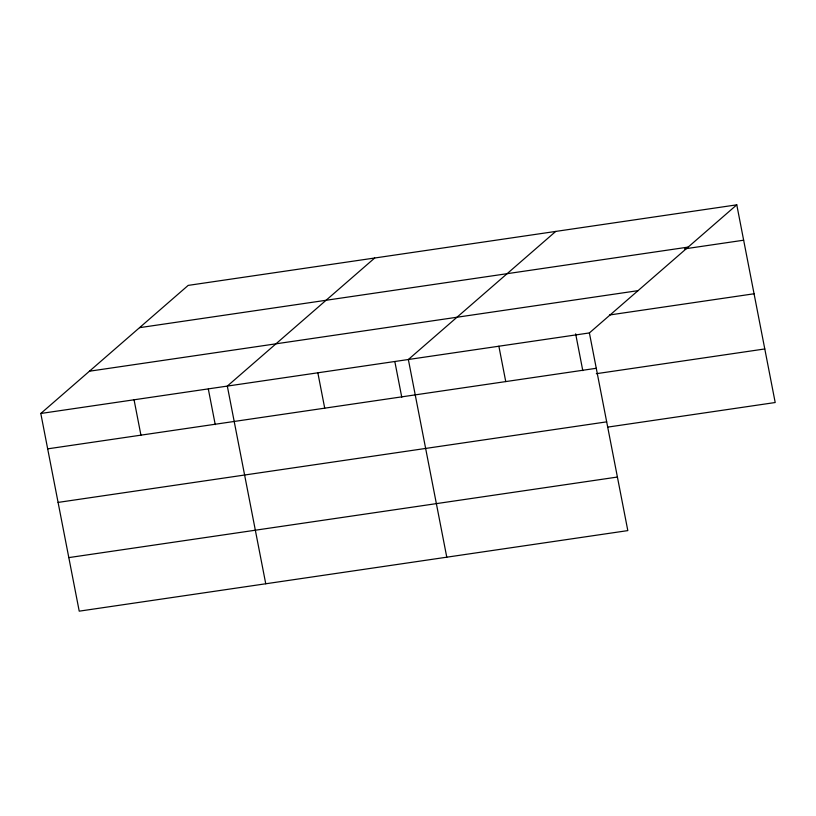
<?xml version="1.0" encoding="UTF-8"?>
<svg xmlns="http://www.w3.org/2000/svg" width="816" height="816" viewBox="0 0 816 816"><rect width="100%" height="100%" fill="white"/><g stroke="black" fill="none" stroke-linecap="round" stroke-linejoin="round"><path stroke-width="1.22" d="M736.777 204.836L589.397 332.928L627.82 530.604L79.223 611.164L40.8 413.477L188.18 285.396L736.777 204.836L775.2 402.523L607.991 427.074M374.707 258.009L227.317 386.09L265.751 583.777M555.737 231.428L408.357 359.509L446.78 557.185M139.546 327.665L688.143 247.105M684.563 248.88L743.651 240.21M89.434 371.209L638.03 290.659M609.481 314.996L754.066 293.77M40.8 413.477L589.397 332.928M47.675 448.851L596.272 368.291M596.323 373.697L764.786 348.952M58.089 502.411L606.676 421.852M68.809 557.603L617.406 477.044M575.647 333.846L582.797 370.637M498.872 346.219L505.747 381.582M394.852 361.651L401.768 397.219M317.842 372.8L324.717 408.173M208.325 389.048L215.24 424.606M134.059 399.789L140.933 435.152"/></g></svg>
